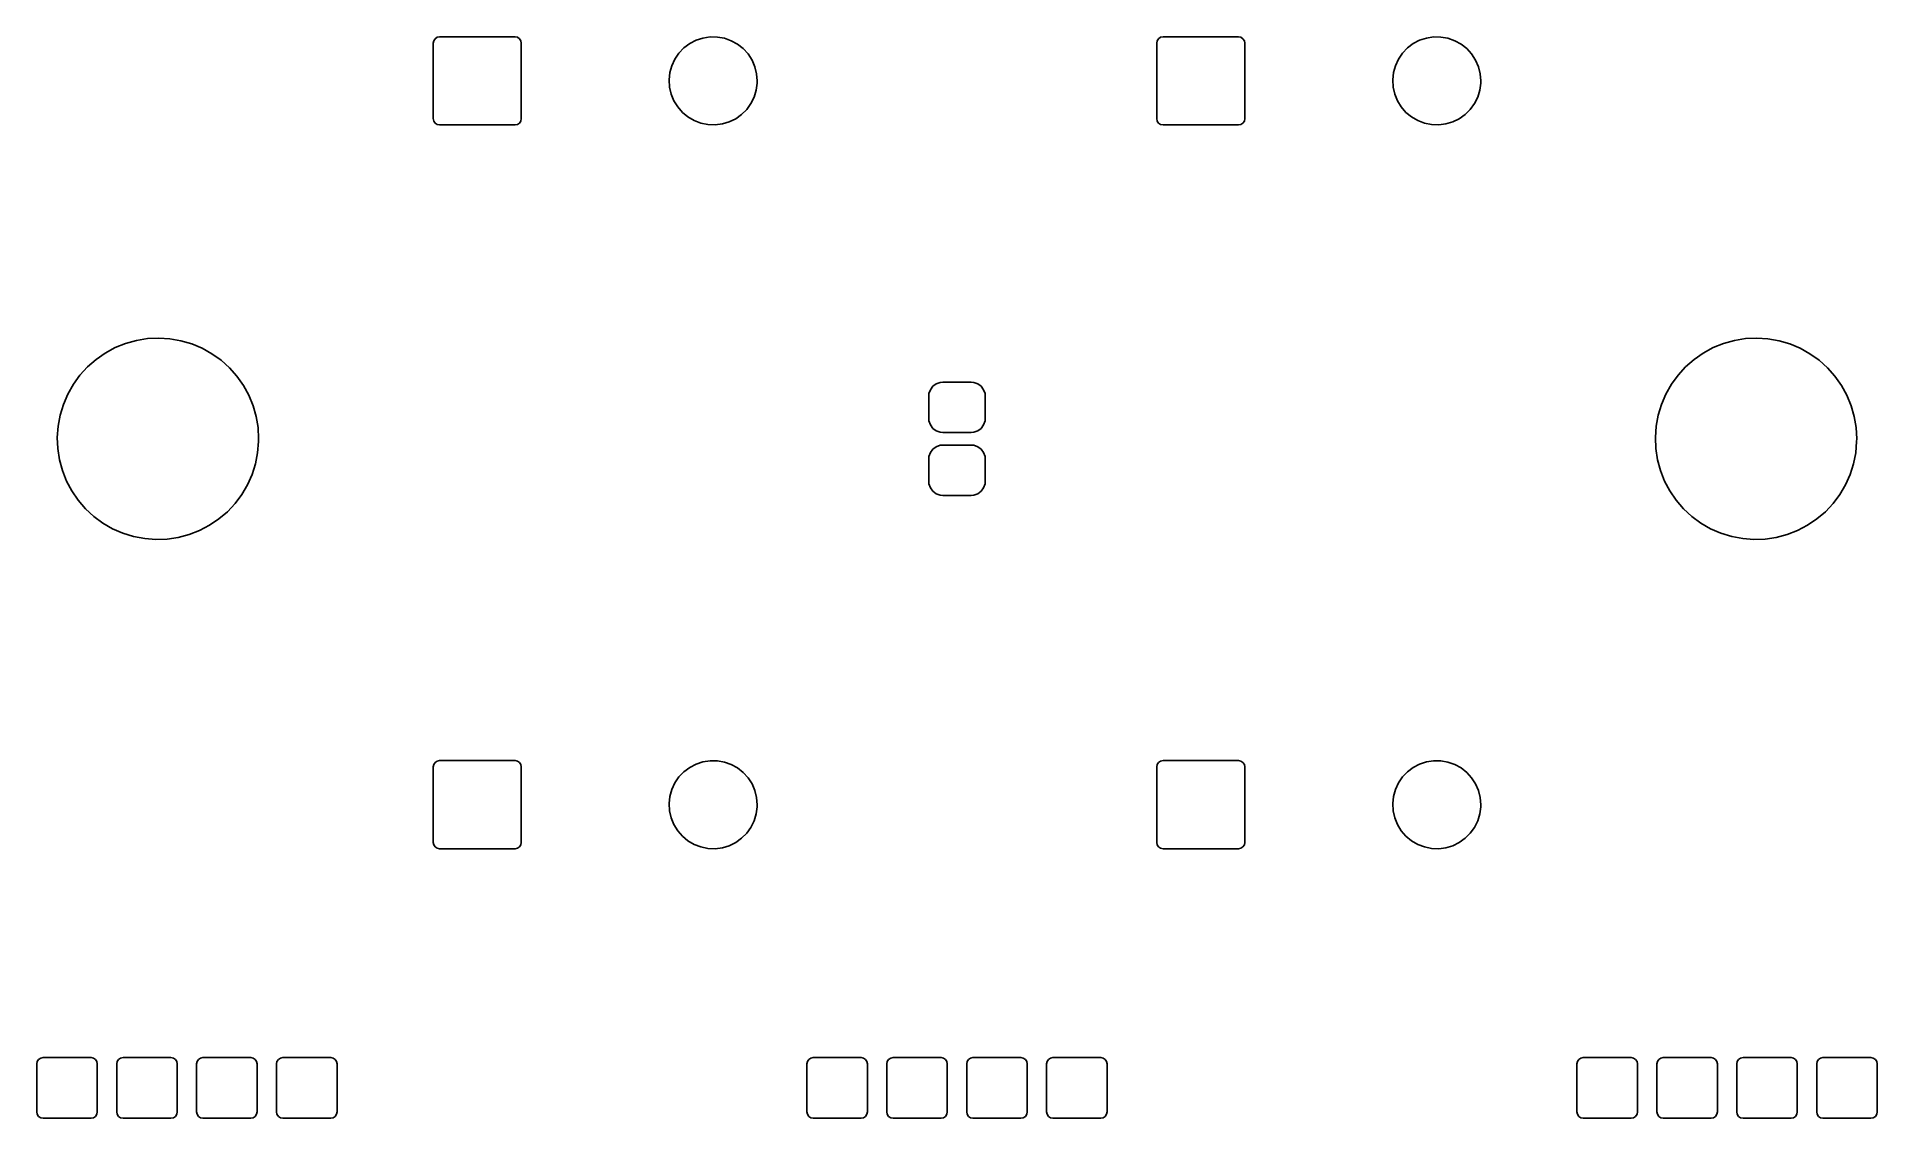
# Model space of a CAD drawing. Extents: x 0.05 to 2.35, y 0.14 to 1.49.
import ezdxf

# ---------------------------------------------------------------- set-up
doc = ezdxf.new("R2010")
doc.units = 0
doc.header["$MEASUREMENT"] = 0
doc.layers.add('BLACK', color=7, linetype='CONTINUOUS')

msp = doc.modelspace()

# ---------------------------------------------------------------- linework, layer by layer
at = {"layer": 'BLACK', "linetype": 'CONTINUOUS'}
for p, q in [((0.544488, 1.48425), (0.545088, 1.48727)), ((0.544488, 1.38976), (0.544488, 1.48425)), ((0.545088, 1.48727), (0.546794, 1.48982)), ((0.546794, 1.48982), (0.549349, 1.49153)), ((0.549349, 1.49153), (0.552362, 1.49213)), ((0.552362, 1.49213), (0.64685, 1.49213)), ((0.64685, 1.49213), (0.649864, 1.49153)), ((0.649864, 1.49153), (0.652418, 1.48982)), ((0.652418, 1.48982), (0.654125, 1.48727)), ((0.654125, 1.48727), (0.654724, 1.48425)), ((0.654724, 1.48425), (0.654724, 1.38976)), ((0.852047, 1.47169), (0.858288, 1.47823)), ((0.858288, 1.47823), (0.865511, 1.48365)), ((0.865511, 1.48365), (0.873523, 1.48782)), ((0.873523, 1.48782), (0.882108, 1.49063)), ((0.882108, 1.49063), (0.891037, 1.49199)), ((0.891037, 1.49199), (0.900069, 1.49188)), ((0.900069, 1.49188), (0.908962, 1.4903)), ((0.908962, 1.4903), (0.917476, 1.48728)), ((0.917476, 1.48728), (0.925384, 1.48292)), ((0.925384, 1.48292), (0.932472, 1.47732)), ((0.932472, 1.47732), (0.938551, 1.47064)), ((1.45, 1.48425), (1.4506, 1.48727)), ((1.45, 1.38976), (1.45, 1.48425)), ((1.4506, 1.48727), (1.45231, 1.48982)), ((1.45231, 1.48982), (1.45486, 1.49153)), ((1.45486, 1.49153), (1.45787, 1.49213)), ((1.45787, 1.49213), (1.55236, 1.49213)), ((1.55236, 1.49213), (1.55538, 1.49153)), ((1.55538, 1.49153), (1.55793, 1.48982)), ((1.55793, 1.48982), (1.55964, 1.48727)), ((1.55964, 1.48727), (1.56024, 1.48425)), ((1.56024, 1.48425), (1.56024, 1.38976)), ((1.75756, 1.47169), (1.7638, 1.47823)), ((1.7638, 1.47823), (1.77102, 1.48365)), ((1.77102, 1.48365), (1.77903, 1.48782)), ((1.77903, 1.48782), (1.78762, 1.49063)), ((1.78762, 1.49063), (1.79655, 1.49199)), ((1.79655, 1.49199), (1.80558, 1.49188)), ((1.80558, 1.49188), (1.81447, 1.4903)), ((1.81447, 1.4903), (1.82299, 1.48728)), ((1.82299, 1.48728), (1.8309, 1.48292)), ((1.8309, 1.48292), (1.83798, 1.47732)), ((1.83798, 1.47732), (1.84406, 1.47064)), ((0.84074, 1.44734), (0.843154, 1.45604)), ((0.843154, 1.45604), (0.846957, 1.46423)), ((0.846957, 1.46423), (0.852047, 1.47169)), ((0.938551, 1.47064), (0.943458, 1.46305)), ((0.943458, 1.46305), (0.947059, 1.45477)), ((0.947059, 1.45477), (0.94926, 1.44601)), ((1.74625, 1.44734), (1.74867, 1.45604)), ((1.74867, 1.45604), (1.75247, 1.46423)), ((1.75247, 1.46423), (1.75756, 1.47169)), ((1.84406, 1.47064), (1.84897, 1.46305)), ((1.84897, 1.46305), (1.85257, 1.45477)), ((1.85257, 1.45477), (1.85477, 1.44601)), ((0.83978, 1.43835), (0.84074, 1.44734)), ((0.8403, 1.42934), (0.83978, 1.43835)), ((0.842286, 1.42053), (0.8403, 1.42934)), ((0.949934, 1.43432), (0.948755, 1.42536)), ((0.94926, 1.44601), (0.95, 1.43701)), ((0.95, 1.43701), (0.949934, 1.43432)), ((1.74529, 1.43835), (1.74625, 1.44734)), ((1.74581, 1.42934), (1.74529, 1.43835)), ((1.7478, 1.42053), (1.74581, 1.42934)), ((1.85545, 1.43432), (1.85427, 1.42536)), ((1.85477, 1.44601), (1.85551, 1.43701)), ((1.85551, 1.43701), (1.85545, 1.43432)), ((0.845684, 1.41216), (0.842286, 1.42053)), ((0.850404, 1.40445), (0.845684, 1.41216)), ((0.942127, 1.40862), (0.936856, 1.40128)), ((0.946129, 1.41672), (0.942127, 1.40862)), ((0.948755, 1.42536), (0.946129, 1.41672)), ((1.7512, 1.41216), (1.7478, 1.42053)), ((1.75592, 1.40445), (1.7512, 1.41216)), ((1.84764, 1.40862), (1.84237, 1.40128)), ((1.85164, 1.41672), (1.84764, 1.40862)), ((1.85427, 1.42536), (1.85164, 1.41672)), ((0.545088, 1.38675), (0.544488, 1.38976)), ((0.546794, 1.3842), (0.545088, 1.38675)), ((0.549349, 1.38249), (0.546794, 1.3842)), ((0.552362, 1.38189), (0.549349, 1.38249)), ((0.649864, 1.38249), (0.64685, 1.38189)), ((0.652418, 1.3842), (0.649864, 1.38249)), ((0.654125, 1.38675), (0.652418, 1.3842)), ((0.654724, 1.38976), (0.654125, 1.38675)), ((0.856318, 1.39763), (0.850404, 1.40445)), ((0.863267, 1.39186), (0.856318, 1.39763)), ((0.871066, 1.3873), (0.863267, 1.39186)), ((0.879504, 1.38408), (0.871066, 1.3873)), ((0.888356, 1.38228), (0.879504, 1.38408)), ((0.897382, 1.38195), (0.888356, 1.38228)), ((0.906342, 1.38309), (0.897382, 1.38195)), ((0.914993, 1.38569), (0.906342, 1.38309)), ((0.923105, 1.38966), (0.914993, 1.38569)), ((0.930458, 1.39491), (0.923105, 1.38966)), ((0.936856, 1.40128), (0.930458, 1.39491)), ((1.4506, 1.38675), (1.45, 1.38976)), ((1.45231, 1.3842), (1.4506, 1.38675)), ((1.45486, 1.38249), (1.45231, 1.3842)), ((1.45787, 1.38189), (1.45486, 1.38249)), ((1.55538, 1.38249), (1.55236, 1.38189)), ((1.55793, 1.3842), (1.55538, 1.38249)), ((1.55964, 1.38675), (1.55793, 1.3842)), ((1.56024, 1.38976), (1.55964, 1.38675)), ((1.76183, 1.39763), (1.75592, 1.40445)), ((1.76878, 1.39186), (1.76183, 1.39763)), ((1.77658, 1.3873), (1.76878, 1.39186)), ((1.78502, 1.38408), (1.77658, 1.3873)), ((1.79387, 1.38228), (1.78502, 1.38408)), ((1.80289, 1.38195), (1.79387, 1.38228)), ((1.81185, 1.38309), (1.80289, 1.38195)), ((1.82051, 1.38569), (1.81185, 1.38309)), ((1.82862, 1.38966), (1.82051, 1.38569)), ((1.83597, 1.39491), (1.82862, 1.38966)), ((1.84237, 1.40128), (1.83597, 1.39491)), ((0.64685, 1.38189), (0.552362, 1.38189)), ((1.55236, 1.38189), (1.45787, 1.38189)), ((0.146359, 1.10325), (0.1594, 1.10851)), ((0.1594, 1.10851), (0.172947, 1.1123)), ((0.172947, 1.1123), (0.186831, 1.11455)), ((0.186831, 1.11455), (0.20088, 1.11523)), ((0.20088, 1.11523), (0.214917, 1.11435)), ((0.214917, 1.11435), (0.228769, 1.11191)), ((0.228769, 1.11191), (0.242262, 1.10794)), ((0.242262, 1.10794), (0.255228, 1.10249)), ((2.14636, 1.10325), (2.1594, 1.10851)), ((2.1594, 1.10851), (2.17295, 1.1123)), ((2.17295, 1.1123), (2.18683, 1.11455)), ((2.18683, 1.11455), (2.20088, 1.11523)), ((2.20088, 1.11523), (2.21492, 1.11435)), ((2.21492, 1.11435), (2.22877, 1.11191)), ((2.22877, 1.11191), (2.24226, 1.10794)), ((2.24226, 1.10794), (2.25523, 1.10249)), ((0.111853, 1.07926), (0.122436, 1.08853)), ((0.122436, 1.08853), (0.133986, 1.09656)), ((0.133986, 1.09656), (0.146359, 1.10325)), ((0.255228, 1.10249), (0.267506, 1.09562)), ((0.267506, 1.09562), (0.278942, 1.08744)), ((0.278942, 1.08744), (0.289395, 1.07802)), ((2.11185, 1.07926), (2.12244, 1.08853)), ((2.12244, 1.08853), (2.13399, 1.09656)), ((2.13399, 1.09656), (2.14636, 1.10325)), ((2.25523, 1.10249), (2.26751, 1.09562)), ((2.26751, 1.09562), (2.27894, 1.08744)), ((2.27894, 1.08744), (2.28939, 1.07802)), ((0.094102, 1.0575), (0.102369, 1.06888)), ((0.102369, 1.06888), (0.111853, 1.07926)), ((0.289395, 1.07802), (0.298733, 1.06751)), ((0.298733, 1.06751), (0.306841, 1.05601)), ((1.17399, 1.05806), (1.17896, 1.0598)), ((1.17896, 1.0598), (1.18228, 1.06012)), ((1.18228, 1.06012), (1.21772, 1.06012)), ((1.21772, 1.06012), (1.22104, 1.0598)), ((1.22104, 1.0598), (1.22601, 1.05806)), ((2.0941, 1.0575), (2.10237, 1.06888)), ((2.10237, 1.06888), (2.11185, 1.07926)), ((2.28939, 1.07802), (2.29873, 1.06751)), ((2.29873, 1.06751), (2.30684, 1.05601)), ((0.081614, 1.03234), (0.087154, 1.04527)), ((0.087154, 1.04527), (0.094102, 1.0575)), ((0.306841, 1.05601), (0.313617, 1.04369)), ((0.313617, 1.04369), (0.318977, 1.03068)), ((1.16457, 1.0424), (1.16488, 1.04572)), ((1.16457, 1.01484), (1.16457, 1.0424)), ((1.16488, 1.04572), (1.16663, 1.05069)), ((1.16663, 1.05069), (1.16976, 1.05493)), ((1.16976, 1.05493), (1.17399, 1.05806)), ((1.22601, 1.05806), (1.23024, 1.05493)), ((1.23024, 1.05493), (1.23337, 1.05069)), ((1.23337, 1.05069), (1.23512, 1.04572)), ((1.23512, 1.04572), (1.23543, 1.0424)), ((1.23543, 1.0424), (1.23543, 1.01484)), ((2.08161, 1.03234), (2.08715, 1.04527)), ((2.08715, 1.04527), (2.0941, 1.0575)), ((2.30684, 1.05601), (2.31362, 1.04369)), ((2.31362, 1.04369), (2.31898, 1.03068)), ((0.075009, 1.00504), (0.077548, 1.01888)), ((0.077548, 1.01888), (0.081614, 1.03234)), ((0.318977, 1.03068), (0.322853, 1.01716)), ((0.322853, 1.01716), (0.325199, 1.0033)), ((1.16488, 1.01152), (1.16457, 1.01484)), ((1.23543, 1.01484), (1.23512, 1.01152)), ((2.07501, 1.00504), (2.07755, 1.01888)), ((2.07755, 1.01888), (2.08161, 1.03234)), ((2.31898, 1.03068), (2.32285, 1.01716)), ((2.32285, 1.01716), (2.3252, 1.0033)), ((0.074028, 0.991011), (0.075009, 1.00504)), ((0.074617, 0.976958), (0.074028, 0.991011)), ((0.325199, 1.0033), (0.325984, 0.989252)), ((1.16663, 1.00655), (1.16488, 1.01152)), ((1.16976, 1.00232), (1.16663, 1.00655)), ((1.17399, 0.999185), (1.16976, 1.00232)), ((1.17896, 0.99744), (1.17399, 0.999185)), ((1.18228, 0.997126), (1.17896, 0.99744)), ((1.21772, 0.997126), (1.18228, 0.997126)), ((1.22104, 0.99744), (1.21772, 0.997126)), ((1.22601, 0.999185), (1.22104, 0.99744)), ((1.23024, 1.00232), (1.22601, 0.999185)), ((1.23337, 1.00655), (1.23024, 1.00232)), ((1.23512, 1.01152), (1.23337, 1.00655)), ((2.07403, 0.991011), (2.07501, 1.00504)), ((2.07462, 0.976958), (2.07403, 0.991011)), ((2.3252, 1.0033), (2.32598, 0.989252)), ((0.076769, 0.963058), (0.074617, 0.976958)), ((0.324758, 0.971718), (0.322026, 0.957921)), ((0.325935, 0.985734), (0.324758, 0.971718)), ((0.325984, 0.989252), (0.325935, 0.985734)), ((1.16488, 0.966981), (1.16663, 0.971951)), ((1.16663, 0.971951), (1.16976, 0.976189)), ((1.16976, 0.976189), (1.17399, 0.979319)), ((1.17399, 0.979319), (1.17896, 0.981064)), ((1.17896, 0.981064), (1.18228, 0.981378)), ((1.18228, 0.981378), (1.21772, 0.981378)), ((1.21772, 0.981378), (1.22104, 0.981064)), ((1.22104, 0.981064), (1.22601, 0.979319)), ((1.22601, 0.979319), (1.23024, 0.976189)), ((1.23024, 0.976189), (1.23337, 0.971951)), ((1.23337, 0.971951), (1.23512, 0.966981)), ((2.07677, 0.963058), (2.07462, 0.976958)), ((2.32476, 0.971718), (2.32203, 0.957921)), ((2.32594, 0.985734), (2.32476, 0.971718)), ((2.32598, 0.989252), (2.32594, 0.985734)), ((0.080457, 0.949485), (0.076769, 0.963058)), ((0.085634, 0.936408), (0.080457, 0.949485)), ((0.317773, 0.944514), (0.312052, 0.931665)), ((0.322026, 0.957921), (0.317773, 0.944514)), ((1.16457, 0.963661), (1.16488, 0.966981)), ((1.16457, 0.936102), (1.16457, 0.963661)), ((1.23512, 0.966981), (1.23543, 0.963661)), ((1.23543, 0.963661), (1.23543, 0.936102)), ((2.08046, 0.949485), (2.07677, 0.963058)), ((2.08563, 0.936408), (2.08046, 0.949485)), ((2.31777, 0.944514), (2.31205, 0.931665)), ((2.32203, 0.957921), (2.31777, 0.944514)), ((0.092238, 0.923989), (0.085634, 0.936408)), ((0.100184, 0.912383), (0.092238, 0.923989)), ((0.312052, 0.931665), (0.304935, 0.919533)), ((1.16488, 0.932783), (1.16457, 0.936102)), ((1.16663, 0.927812), (1.16488, 0.932783)), ((1.16976, 0.923575), (1.16663, 0.927812)), ((1.17399, 0.920445), (1.16976, 0.923575)), ((1.23024, 0.923575), (1.22601, 0.920445)), ((1.23337, 0.927812), (1.23024, 0.923575)), ((1.23512, 0.932783), (1.23337, 0.927812)), ((1.23543, 0.936102), (1.23512, 0.932783)), ((2.09224, 0.923989), (2.08563, 0.936408)), ((2.10018, 0.912383), (2.09224, 0.923989)), ((2.31205, 0.931665), (2.30493, 0.919533)), ((0.109375, 0.901736), (0.100184, 0.912383)), ((0.119695, 0.892179), (0.109375, 0.901736)), ((0.29651, 0.908271), (0.286881, 0.898018)), ((0.304935, 0.919533), (0.29651, 0.908271)), ((1.17896, 0.9187), (1.17399, 0.920445)), ((1.18228, 0.918386), (1.17896, 0.9187)), ((1.21772, 0.918386), (1.18228, 0.918386)), ((1.22104, 0.9187), (1.21772, 0.918386)), ((1.22601, 0.920445), (1.22104, 0.9187)), ((2.10937, 0.901736), (2.10018, 0.912383)), ((2.11969, 0.892179), (2.10937, 0.901736)), ((2.29651, 0.908271), (2.28688, 0.898018)), ((2.30493, 0.919533), (2.29651, 0.908271)), ((0.131016, 0.883833), (0.119695, 0.892179)), ((0.143197, 0.8768), (0.131016, 0.883833)), ((0.156085, 0.871169), (0.143197, 0.8768)), ((0.264509, 0.881037), (0.252045, 0.87452)), ((0.27617, 0.888902), (0.264509, 0.881037)), ((0.286881, 0.898018), (0.27617, 0.888902)), ((2.13102, 0.883833), (2.11969, 0.892179)), ((2.1432, 0.8768), (2.13102, 0.883833)), ((2.15609, 0.871169), (2.1432, 0.8768)), ((2.26451, 0.881037), (2.25204, 0.87452)), ((2.27617, 0.888902), (2.26451, 0.881037)), ((2.28688, 0.898018), (2.27617, 0.888902)), ((0.169522, 0.86701), (0.156085, 0.871169)), ((0.183338, 0.864374), (0.169522, 0.86701)), ((0.197362, 0.863295), (0.183338, 0.864374)), ((0.211418, 0.863786), (0.197362, 0.863295)), ((0.225333, 0.865841), (0.211418, 0.863786)), ((0.238931, 0.869434), (0.225333, 0.865841)), ((0.252045, 0.87452), (0.238931, 0.869434)), ((2.16952, 0.86701), (2.15609, 0.871169)), ((2.18334, 0.864374), (2.16952, 0.86701)), ((2.19736, 0.863295), (2.18334, 0.864374)), ((2.21142, 0.863786), (2.19736, 0.863295)), ((2.22533, 0.865841), (2.21142, 0.863786)), ((2.23893, 0.869434), (2.22533, 0.865841)), ((2.25204, 0.87452), (2.23893, 0.869434)), ((0.544488, 0.57874), (0.545088, 0.581753)), ((0.544488, 0.484252), (0.544488, 0.57874)), ((0.545088, 0.581753), (0.546794, 0.584308)), ((0.546794, 0.584308), (0.549349, 0.586015)), ((0.549349, 0.586015), (0.552362, 0.586614)), ((0.552362, 0.586614), (0.64685, 0.586614)), ((0.64685, 0.586614), (0.649864, 0.586015)), ((0.649864, 0.586015), (0.652418, 0.584308)), ((0.652418, 0.584308), (0.654125, 0.581753)), ((0.654125, 0.581753), (0.654724, 0.57874)), ((0.654724, 0.57874), (0.654724, 0.484252)), ((0.858288, 0.572713), (0.865511, 0.578137)), ((0.865511, 0.578137), (0.873523, 0.582307)), ((0.873523, 0.582307), (0.882108, 0.585114)), ((0.882108, 0.585114), (0.891037, 0.58648)), ((0.891037, 0.58648), (0.900069, 0.58637)), ((0.900069, 0.58637), (0.908962, 0.584786)), ((0.908962, 0.584786), (0.917476, 0.58177)), ((0.917476, 0.58177), (0.925384, 0.577405)), ((0.925384, 0.577405), (0.932472, 0.571807)), ((1.45, 0.57874), (1.4506, 0.581753)), ((1.45, 0.484252), (1.45, 0.57874)), ((1.4506, 0.581753), (1.45231, 0.584308)), ((1.45231, 0.584308), (1.45486, 0.586015)), ((1.45486, 0.586015), (1.45787, 0.586614)), ((1.45787, 0.586614), (1.55236, 0.586614)), ((1.55236, 0.586614), (1.55538, 0.586015)), ((1.55538, 0.586015), (1.55793, 0.584308)), ((1.55793, 0.584308), (1.55964, 0.581753)), ((1.55964, 0.581753), (1.56024, 0.57874)), ((1.56024, 0.57874), (1.56024, 0.484252)), ((1.7638, 0.572713), (1.77102, 0.578137)), ((1.77102, 0.578137), (1.77903, 0.582307)), ((1.77903, 0.582307), (1.78762, 0.585114)), ((1.78762, 0.585114), (1.79655, 0.58648)), ((1.79655, 0.58648), (1.80558, 0.58637)), ((1.80558, 0.58637), (1.81447, 0.584786)), ((1.81447, 0.584786), (1.82299, 0.58177)), ((1.82299, 0.58177), (1.8309, 0.577405)), ((1.8309, 0.577405), (1.83798, 0.571807)), ((0.843154, 0.550528), (0.846957, 0.558721)), ((0.846957, 0.558721), (0.852047, 0.566183)), ((0.852047, 0.566183), (0.858288, 0.572713)), ((0.932472, 0.571807), (0.938551, 0.565126)), ((0.938551, 0.565126), (0.943458, 0.557542)), ((0.943458, 0.557542), (0.947059, 0.549259)), ((1.74867, 0.550528), (1.75247, 0.558721)), ((1.75247, 0.558721), (1.75756, 0.566183)), ((1.75756, 0.566183), (1.7638, 0.572713)), ((1.83798, 0.571807), (1.84406, 0.565126)), ((1.84406, 0.565126), (1.84897, 0.557542)), ((1.84897, 0.557542), (1.85257, 0.549259)), ((0.83978, 0.532843), (0.84074, 0.541824)), ((0.8403, 0.523825), (0.83978, 0.532843)), ((0.84074, 0.541824), (0.843154, 0.550528)), ((0.947059, 0.549259), (0.94926, 0.540498)), ((0.94926, 0.540498), (0.95, 0.531496)), ((0.95, 0.531496), (0.949934, 0.528804)), ((1.74529, 0.532843), (1.74625, 0.541824)), ((1.74581, 0.523825), (1.74529, 0.532843)), ((1.74625, 0.541824), (1.74867, 0.550528)), ((1.85257, 0.549259), (1.85477, 0.540498)), ((1.85477, 0.540498), (1.85551, 0.531496)), ((1.85551, 0.531496), (1.85545, 0.528804)), ((0.842286, 0.515014), (0.8403, 0.523825)), ((0.845684, 0.506645), (0.842286, 0.515014)), ((0.946129, 0.511206), (0.942127, 0.503108)), ((0.948755, 0.519848), (0.946129, 0.511206)), ((0.949934, 0.528804), (0.948755, 0.519848)), ((1.7478, 0.515014), (1.74581, 0.523825)), ((1.7512, 0.506645), (1.7478, 0.515014)), ((1.85164, 0.511206), (1.84764, 0.503108)), ((1.85427, 0.519848), (1.85164, 0.511206)), ((1.85545, 0.528804), (1.85427, 0.519848)), ((0.545088, 0.481239), (0.544488, 0.484252)), ((0.654724, 0.484252), (0.654125, 0.481239)), ((0.850404, 0.498943), (0.845684, 0.506645)), ((0.856318, 0.492116), (0.850404, 0.498943)), ((0.863267, 0.486346), (0.856318, 0.492116)), ((0.871066, 0.481789), (0.863267, 0.486346)), ((0.923105, 0.484152), (0.914993, 0.480178)), ((0.930458, 0.489397), (0.923105, 0.484152)), ((0.936856, 0.495773), (0.930458, 0.489397)), ((0.942127, 0.503108), (0.936856, 0.495773)), ((1.4506, 0.481239), (1.45, 0.484252)), ((1.56024, 0.484252), (1.55964, 0.481239)), ((1.75592, 0.498943), (1.7512, 0.506645)), ((1.76183, 0.492116), (1.75592, 0.498943)), ((1.76878, 0.486346), (1.76183, 0.492116)), ((1.77658, 0.481789), (1.76878, 0.486346)), ((1.82862, 0.484152), (1.82051, 0.480178)), ((1.83597, 0.489397), (1.82862, 0.484152)), ((1.84237, 0.495773), (1.83597, 0.489397)), ((1.84764, 0.503108), (1.84237, 0.495773)), ((0.546794, 0.478684), (0.545088, 0.481239)), ((0.549349, 0.476977), (0.546794, 0.478684)), ((0.552362, 0.476378), (0.549349, 0.476977)), ((0.64685, 0.476378), (0.552362, 0.476378)), ((0.649864, 0.476977), (0.64685, 0.476378)), ((0.652418, 0.478684), (0.649864, 0.476977)), ((0.654125, 0.481239), (0.652418, 0.478684)), ((0.879504, 0.478566), (0.871066, 0.481789)), ((0.888356, 0.476766), (0.879504, 0.478566)), ((0.897382, 0.476435), (0.888356, 0.476766)), ((0.906342, 0.477582), (0.897382, 0.476435)), ((0.914993, 0.480178), (0.906342, 0.477582)), ((1.45231, 0.478684), (1.4506, 0.481239)), ((1.45486, 0.476977), (1.45231, 0.478684)), ((1.45787, 0.476378), (1.45486, 0.476977)), ((1.55236, 0.476378), (1.45787, 0.476378)), ((1.55538, 0.476977), (1.55236, 0.476378)), ((1.55793, 0.478684), (1.55538, 0.476977)), ((1.55964, 0.481239), (1.55793, 0.478684)), ((1.78502, 0.478566), (1.77658, 0.481789)), ((1.79387, 0.476766), (1.78502, 0.478566)), ((1.80289, 0.476435), (1.79387, 0.476766)), ((1.81185, 0.477582), (1.80289, 0.476435)), ((1.82051, 0.480178), (1.81185, 0.477582)), ((0.048347, 0.207165), (0.048946, 0.210179)), ((0.048946, 0.210179), (0.050653, 0.212733)), ((0.050653, 0.212733), (0.053207, 0.21444)), ((0.053207, 0.21444), (0.05622, 0.215039)), ((0.05622, 0.215039), (0.11622, 0.215039)), ((0.11622, 0.215039), (0.119234, 0.21444)), ((0.119234, 0.21444), (0.121788, 0.212733)), ((0.121788, 0.212733), (0.123495, 0.210179)), ((0.123495, 0.210179), (0.124094, 0.207165)), ((0.148346, 0.207165), (0.148946, 0.210179)), ((0.148946, 0.210179), (0.150653, 0.212733)), ((0.150653, 0.212733), (0.153207, 0.21444)), ((0.153207, 0.21444), (0.15622, 0.215039)), ((0.15622, 0.215039), (0.21622, 0.215039)), ((0.21622, 0.215039), (0.219234, 0.21444)), ((0.219234, 0.21444), (0.221788, 0.212733)), ((0.221788, 0.212733), (0.223495, 0.210179)), ((0.223495, 0.210179), (0.224094, 0.207165)), ((0.248346, 0.207165), (0.248946, 0.210179)), ((0.248946, 0.210179), (0.250653, 0.212733)), ((0.250653, 0.212733), (0.253207, 0.21444)), ((0.253207, 0.21444), (0.25622, 0.215039)), ((0.25622, 0.215039), (0.31622, 0.215039)), ((0.31622, 0.215039), (0.319234, 0.21444)), ((0.319234, 0.21444), (0.321788, 0.212733)), ((0.321788, 0.212733), (0.323495, 0.210179)), ((0.323495, 0.210179), (0.324094, 0.207165)), ((0.348346, 0.207165), (0.348946, 0.210179)), ((0.348946, 0.210179), (0.350653, 0.212733)), ((0.350653, 0.212733), (0.353207, 0.21444)), ((0.353207, 0.21444), (0.35622, 0.215039)), ((0.35622, 0.215039), (0.41622, 0.215039)), ((0.41622, 0.215039), (0.419234, 0.21444)), ((0.419234, 0.21444), (0.421788, 0.212733)), ((0.421788, 0.212733), (0.423495, 0.210179)), ((0.423495, 0.210179), (0.424094, 0.207165)), ((1.01213, 0.207165), (1.01273, 0.210179)), ((1.01273, 0.210179), (1.01443, 0.212733)), ((1.01443, 0.212733), (1.01699, 0.21444)), ((1.01699, 0.21444), (1.02, 0.215039)), ((1.02, 0.215039), (1.08, 0.215039)), ((1.08, 0.215039), (1.08301, 0.21444)), ((1.08301, 0.21444), (1.08557, 0.212733)), ((1.08557, 0.212733), (1.08727, 0.210179)), ((1.08727, 0.210179), (1.08787, 0.207165)), ((1.11213, 0.207165), (1.11273, 0.210179)), ((1.11273, 0.210179), (1.11443, 0.212733)), ((1.11443, 0.212733), (1.11699, 0.21444)), ((1.11699, 0.21444), (1.12, 0.215039)), ((1.12, 0.215039), (1.18, 0.215039)), ((1.18, 0.215039), (1.18301, 0.21444)), ((1.18301, 0.21444), (1.18557, 0.212733)), ((1.18557, 0.212733), (1.18727, 0.210179)), ((1.18727, 0.210179), (1.18787, 0.207165)), ((1.21213, 0.207165), (1.21273, 0.210179)), ((1.21273, 0.210179), (1.21443, 0.212733)), ((1.21443, 0.212733), (1.21699, 0.21444)), ((1.21699, 0.21444), (1.22, 0.215039)), ((1.22, 0.215039), (1.28, 0.215039)), ((1.28, 0.215039), (1.28301, 0.21444)), ((1.28301, 0.21444), (1.28557, 0.212733)), ((1.28557, 0.212733), (1.28727, 0.210179)), ((1.28727, 0.210179), (1.28787, 0.207165)), ((1.31213, 0.207165), (1.31273, 0.210179)), ((1.31273, 0.210179), (1.31443, 0.212733)), ((1.31443, 0.212733), (1.31699, 0.21444)), ((1.31699, 0.21444), (1.32, 0.215039)), ((1.32, 0.215039), (1.38, 0.215039)), ((1.38, 0.215039), (1.38301, 0.21444)), ((1.38301, 0.21444), (1.38557, 0.212733)), ((1.38557, 0.212733), (1.38727, 0.210179)), ((1.38727, 0.210179), (1.38787, 0.207165)), ((1.97591, 0.207165), (1.9765, 0.210179)), ((1.9765, 0.210179), (1.97821, 0.212733)), ((1.97821, 0.212733), (1.98077, 0.21444)), ((1.98077, 0.21444), (1.98378, 0.215039)), ((1.98378, 0.215039), (2.04378, 0.215039)), ((2.04378, 0.215039), (2.04679, 0.21444)), ((2.04679, 0.21444), (2.04935, 0.212733)), ((2.04935, 0.212733), (2.05105, 0.210179)), ((2.05105, 0.210179), (2.05165, 0.207165)), ((2.07591, 0.207165), (2.0765, 0.210179)), ((2.0765, 0.210179), (2.07821, 0.212733)), ((2.07821, 0.212733), (2.08077, 0.21444)), ((2.08077, 0.21444), (2.08378, 0.215039)), ((2.08378, 0.215039), (2.14378, 0.215039)), ((2.14378, 0.215039), (2.14679, 0.21444)), ((2.14679, 0.21444), (2.14935, 0.212733)), ((2.14935, 0.212733), (2.15105, 0.210179)), ((2.15105, 0.210179), (2.15165, 0.207165)), ((2.17591, 0.207165), (2.1765, 0.210179)), ((2.1765, 0.210179), (2.17821, 0.212733)), ((2.17821, 0.212733), (2.18077, 0.21444)), ((2.18077, 0.21444), (2.18378, 0.215039)), ((2.18378, 0.215039), (2.24378, 0.215039)), ((2.24378, 0.215039), (2.24679, 0.21444)), ((2.24679, 0.21444), (2.24935, 0.212733)), ((2.24935, 0.212733), (2.25105, 0.210179)), ((2.25105, 0.210179), (2.25165, 0.207165)), ((2.27591, 0.207165), (2.2765, 0.210179)), ((2.2765, 0.210179), (2.27821, 0.212733)), ((2.27821, 0.212733), (2.28077, 0.21444)), ((2.28077, 0.21444), (2.28378, 0.215039)), ((2.28378, 0.215039), (2.34378, 0.215039)), ((2.34378, 0.215039), (2.34679, 0.21444)), ((2.34679, 0.21444), (2.34935, 0.212733)), ((2.34935, 0.212733), (2.35105, 0.210179)), ((2.35105, 0.210179), (2.35165, 0.207165)), ((0.048347, 0.147165), (0.048347, 0.207165)), ((0.124094, 0.207165), (0.124094, 0.147165)), ((0.148346, 0.147165), (0.148346, 0.207165)), ((0.224094, 0.207165), (0.224094, 0.147165)), ((0.248346, 0.147165), (0.248346, 0.207165)), ((0.324094, 0.207165), (0.324094, 0.147165)), ((0.348346, 0.147165), (0.348346, 0.207165)), ((0.424094, 0.207165), (0.424094, 0.147165)), ((1.01213, 0.147165), (1.01213, 0.207165)), ((1.08787, 0.207165), (1.08787, 0.147165)), ((1.11213, 0.147165), (1.11213, 0.207165)), ((1.18787, 0.207165), (1.18787, 0.147165)), ((1.21213, 0.147165), (1.21213, 0.207165)), ((1.28787, 0.207165), (1.28787, 0.147165)), ((1.31213, 0.147165), (1.31213, 0.207165)), ((1.38787, 0.207165), (1.38787, 0.147165)), ((1.97591, 0.147165), (1.97591, 0.207165)), ((2.05165, 0.207165), (2.05165, 0.147165)), ((2.07591, 0.147165), (2.07591, 0.207165)), ((2.15165, 0.207165), (2.15165, 0.147165)), ((2.17591, 0.147165), (2.17591, 0.207165)), ((2.25165, 0.207165), (2.25165, 0.147165)), ((2.27591, 0.147165), (2.27591, 0.207165)), ((2.35165, 0.207165), (2.35165, 0.147165)), ((0.048946, 0.144152), (0.048347, 0.147165)), ((0.050653, 0.141598), (0.048946, 0.144152)), ((0.053207, 0.139891), (0.050653, 0.141598)), ((0.05622, 0.139291), (0.053207, 0.139891)), ((0.11622, 0.139291), (0.05622, 0.139291)), ((0.119234, 0.139891), (0.11622, 0.139291)), ((0.121788, 0.141598), (0.119234, 0.139891)), ((0.123495, 0.144152), (0.121788, 0.141598)), ((0.124094, 0.147165), (0.123495, 0.144152)), ((0.148946, 0.144152), (0.148346, 0.147165)), ((0.150653, 0.141598), (0.148946, 0.144152)), ((0.153207, 0.139891), (0.150653, 0.141598)), ((0.15622, 0.139291), (0.153207, 0.139891)), ((0.21622, 0.139291), (0.15622, 0.139291)), ((0.219234, 0.139891), (0.21622, 0.139291)), ((0.221788, 0.141598), (0.219234, 0.139891)), ((0.223495, 0.144152), (0.221788, 0.141598)), ((0.224094, 0.147165), (0.223495, 0.144152)), ((0.248946, 0.144152), (0.248346, 0.147165)), ((0.250653, 0.141598), (0.248946, 0.144152)), ((0.253207, 0.139891), (0.250653, 0.141598)), ((0.25622, 0.139291), (0.253207, 0.139891)), ((0.31622, 0.139291), (0.25622, 0.139291)), ((0.319234, 0.139891), (0.31622, 0.139291)), ((0.321788, 0.141598), (0.319234, 0.139891)), ((0.323495, 0.144152), (0.321788, 0.141598)), ((0.324094, 0.147165), (0.323495, 0.144152)), ((0.348946, 0.144152), (0.348346, 0.147165)), ((0.350653, 0.141598), (0.348946, 0.144152)), ((0.353207, 0.139891), (0.350653, 0.141598)), ((0.35622, 0.139291), (0.353207, 0.139891)), ((0.41622, 0.139291), (0.35622, 0.139291)), ((0.419234, 0.139891), (0.41622, 0.139291)), ((0.421788, 0.141598), (0.419234, 0.139891)), ((0.423495, 0.144152), (0.421788, 0.141598)), ((0.424094, 0.147165), (0.423495, 0.144152)), ((1.01273, 0.144152), (1.01213, 0.147165)), ((1.01443, 0.141598), (1.01273, 0.144152)), ((1.01699, 0.139891), (1.01443, 0.141598)), ((1.02, 0.139291), (1.01699, 0.139891)), ((1.08, 0.139291), (1.02, 0.139291)), ((1.08301, 0.139891), (1.08, 0.139291)), ((1.08557, 0.141598), (1.08301, 0.139891)), ((1.08727, 0.144152), (1.08557, 0.141598)), ((1.08787, 0.147165), (1.08727, 0.144152)), ((1.11273, 0.144152), (1.11213, 0.147165)), ((1.11443, 0.141598), (1.11273, 0.144152)), ((1.11699, 0.139891), (1.11443, 0.141598)), ((1.12, 0.139291), (1.11699, 0.139891)), ((1.18, 0.139291), (1.12, 0.139291)), ((1.18301, 0.139891), (1.18, 0.139291)), ((1.18557, 0.141598), (1.18301, 0.139891)), ((1.18727, 0.144152), (1.18557, 0.141598)), ((1.18787, 0.147165), (1.18727, 0.144152)), ((1.21273, 0.144152), (1.21213, 0.147165)), ((1.21443, 0.141598), (1.21273, 0.144152)), ((1.21699, 0.139891), (1.21443, 0.141598)), ((1.22, 0.139291), (1.21699, 0.139891)), ((1.28, 0.139291), (1.22, 0.139291)), ((1.28301, 0.139891), (1.28, 0.139291)), ((1.28557, 0.141598), (1.28301, 0.139891)), ((1.28727, 0.144152), (1.28557, 0.141598)), ((1.28787, 0.147165), (1.28727, 0.144152)), ((1.31273, 0.144152), (1.31213, 0.147165)), ((1.31443, 0.141598), (1.31273, 0.144152)), ((1.31699, 0.139891), (1.31443, 0.141598)), ((1.32, 0.139291), (1.31699, 0.139891)), ((1.38, 0.139291), (1.32, 0.139291)), ((1.38301, 0.139891), (1.38, 0.139291)), ((1.38557, 0.141598), (1.38301, 0.139891)), ((1.38727, 0.144152), (1.38557, 0.141598)), ((1.38787, 0.147165), (1.38727, 0.144152)), ((1.9765, 0.144152), (1.97591, 0.147165)), ((1.97821, 0.141598), (1.9765, 0.144152)), ((1.98077, 0.139891), (1.97821, 0.141598)), ((1.98378, 0.139291), (1.98077, 0.139891)), ((2.04378, 0.139291), (1.98378, 0.139291)), ((2.04679, 0.139891), (2.04378, 0.139291)), ((2.04935, 0.141598), (2.04679, 0.139891)), ((2.05105, 0.144152), (2.04935, 0.141598)), ((2.05165, 0.147165), (2.05105, 0.144152)), ((2.0765, 0.144152), (2.07591, 0.147165)), ((2.07821, 0.141598), (2.0765, 0.144152)), ((2.08077, 0.139891), (2.07821, 0.141598)), ((2.08378, 0.139291), (2.08077, 0.139891)), ((2.14378, 0.139291), (2.08378, 0.139291)), ((2.14679, 0.139891), (2.14378, 0.139291)), ((2.14935, 0.141598), (2.14679, 0.139891)), ((2.15105, 0.144152), (2.14935, 0.141598)), ((2.15165, 0.147165), (2.15105, 0.144152)), ((2.1765, 0.144152), (2.17591, 0.147165)), ((2.17821, 0.141598), (2.1765, 0.144152)), ((2.18077, 0.139891), (2.17821, 0.141598)), ((2.18378, 0.139291), (2.18077, 0.139891)), ((2.24378, 0.139291), (2.18378, 0.139291)), ((2.24679, 0.139891), (2.24378, 0.139291)), ((2.24935, 0.141598), (2.24679, 0.139891)), ((2.25105, 0.144152), (2.24935, 0.141598)), ((2.25165, 0.147165), (2.25105, 0.144152)), ((2.2765, 0.144152), (2.27591, 0.147165)), ((2.27821, 0.141598), (2.2765, 0.144152)), ((2.28077, 0.139891), (2.27821, 0.141598)), ((2.28378, 0.139291), (2.28077, 0.139891)), ((2.34378, 0.139291), (2.28378, 0.139291)), ((2.34679, 0.139891), (2.34378, 0.139291)), ((2.34935, 0.141598), (2.34679, 0.139891)), ((2.35105, 0.144152), (2.34935, 0.141598)), ((2.35165, 0.147165), (2.35105, 0.144152))]:
    msp.add_line(p, q, dxfattribs=at)

doc.saveas('drawing.dxf')
